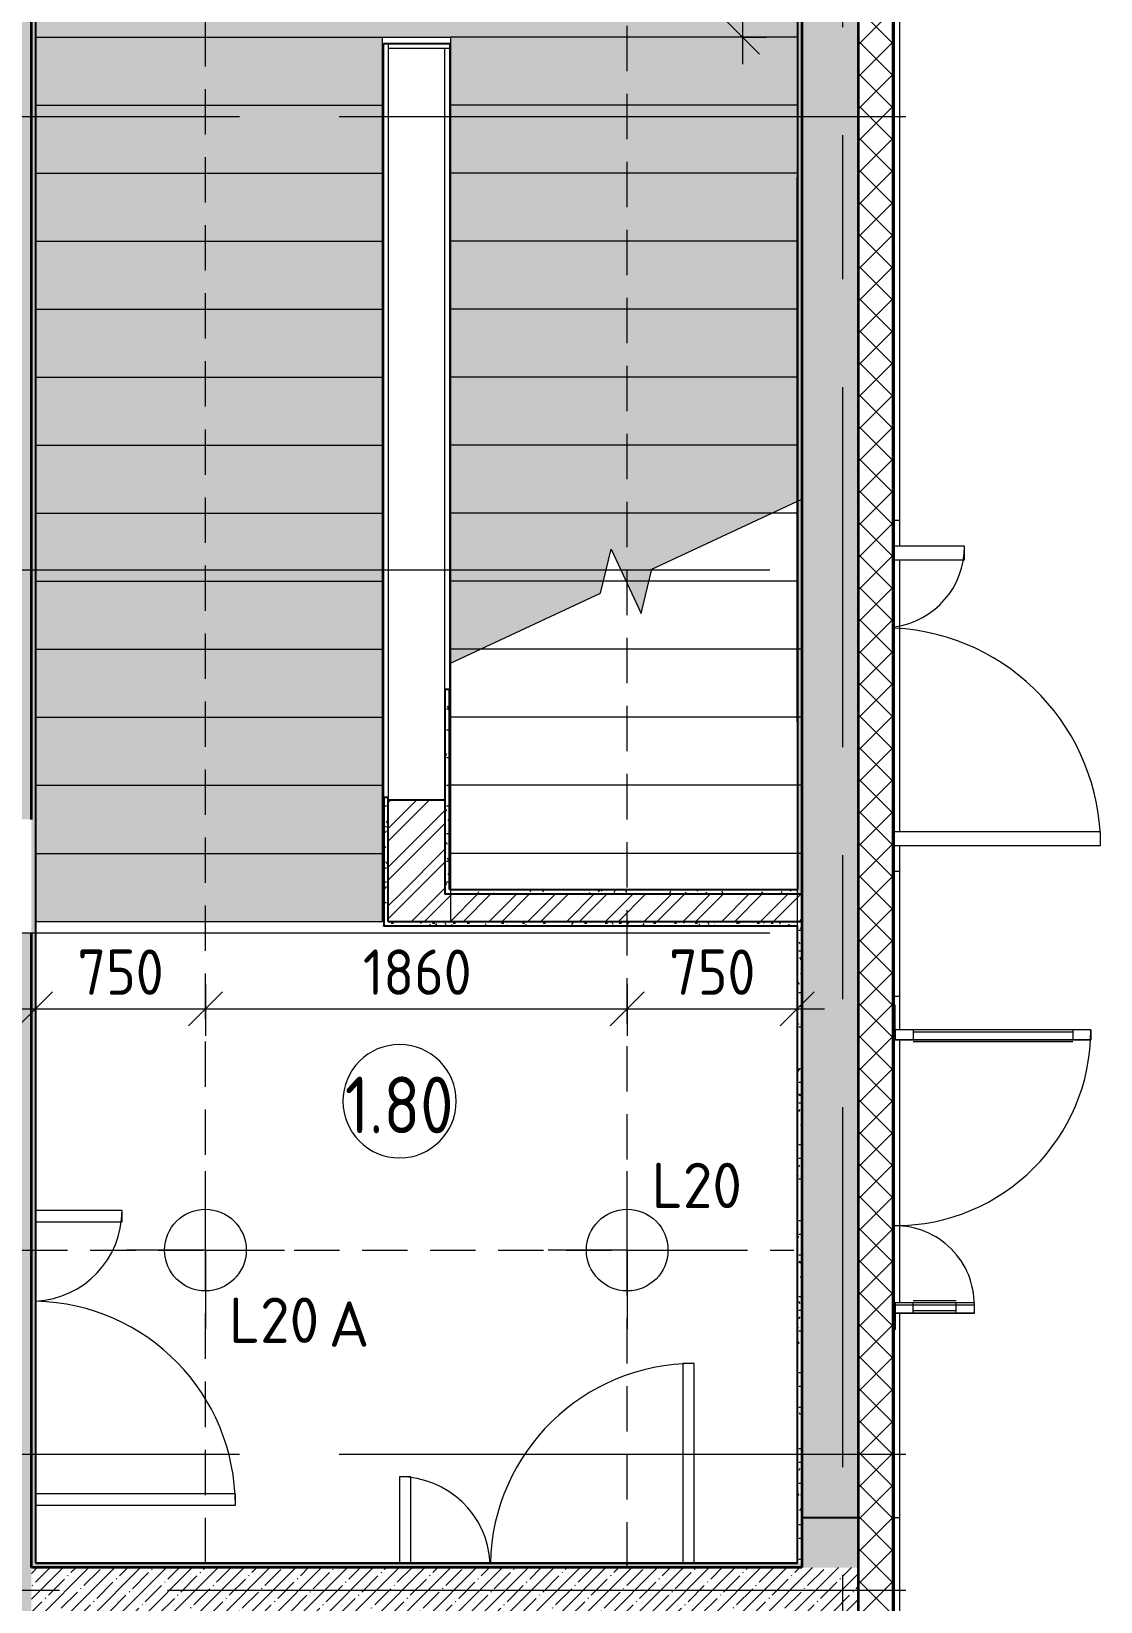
# Model space of a CAD drawing. Header units: millimetres. Extents: x 81425 to 274970, y -8553 to 29000.
# Drawn here: x 121430 to 126148, y 10450 to 17375 of the extents above; entities that cross this region are included whole.
import ezdxf

# ---------------------------------------------------------------- set-up
doc = ezdxf.new("R2010")
doc.units = ezdxf.units.MM
doc.linetypes.add('ADSK_Штрих_ш2 п1', pattern=[300, 200, -100])
doc.linetypes.add('Осевая', pattern=[3175, 635, -476.25, 1587.5, -476.25])
for name, color, linetype, lineweight in [('A-ANNO-DIMS', 7, 'Continuous', 9), ('A-ANNO-DIMS-100', 7, 'Continuous', 9), ('A-ANNO-NOTE', 7, 'Continuous', 9), ('A-AREA-IDEN', 7, 'Continuous', 9), ('A-DETL-2', 7, 'ADSK_Штрих_ш2 п1', 9), ('A-DETL-GENF', 7, 'Continuous', 9), ('A-DOOR', 7, 'Continuous', 9), ('A-DOOR-1', 7, 'Continuous', 13), ('A-WALL', 7, 'Continuous', 9), ('E-LITE-EQPM-IDEN', 7, 'Continuous', 9), ('I-WALL', 7, 'Continuous', 9), ('S-STRS-2', 7, 'Continuous', 9), ('S-STRS-MBND', 7, 'Continuous', 9), ('Оси', 7, 'Continuous', 9), ('Оси-2', 7, 'Осевая', 9)]:
    doc.layers.add(name, color=color, linetype=linetype, lineweight=lineweight)
for name, color, linetype, lineweight, true_color in [('A-WALL-1', 7, 'Continuous', 35, 0x3c3c3c), ('A-WALL-2', 7, 'Continuous', 25, 0x3c3c3c), ('A-WALL-FNSH-1', 7, 'Continuous', 9, 0x3c3c3c), ('A-WALL-FNSH-2', 7, 'Continuous', 13, 0x3c3c3c), ('G-ANNO-TEXT-1', 1, 'Continuous', 9, 0xff0000)]:
    doc.layers.add(name, color=color, linetype=linetype, lineweight=lineweight, true_color=true_color)
doc.layers.add('S-STRS-1', color=7, linetype='Continuous', lineweight=13, transparency=1)
doc.styles.add('GOST Common', font='GOST_Common.ttf', dxfattribs={"height": 200})
doc.styles.add('GOST Common_1', font='GOST_Common.ttf', dxfattribs={"width": 0.9, "height": 250})
doc.styles.add('ISOCPEUR_1', font='isocpeur.ttf', dxfattribs={"height": 200})
doc.styles.add('ISOCPEUR_2', font='isocpeur.ttf', dxfattribs={"width": 0.9, "height": 200})
doc.dimstyles.new('ISO-2_0_0_9К_Средний_округл2', dxfattribs={"dimscale": 304.8, "dimtxt": 199.196235, "dimasz": 0.492126, "dimexe": 0.393701, "dimexo": 0, "dimgap": 0, "dimtad": 1, "dimdec": 0, "dimrnd": 10, "dimzin": 0, "dimdsep": 46, "dimtxsty": 'ISOCPEUR_2', "dimblk1": 'OBLIQUE', "dimblk2": 'OBLIQUE', "dimsah": 1, "dimcen": 0.09, "dimdle": 0.393701, "dimazin": 0, "dimtfac": 1, "dimtdec": 4, "dimtix": 1, "dimtmove": 0, "dimatfit": 3, "dimfxl": 1, "dimtvp": 1, "dimtolj": 1, "dimtzin": 0, "dimarcsym": 2})
pattern_1 = [(45, (0, 0), (-57.024626, 57.024626), []), (45, (57.025, 0), (-57.024626, 57.024626), [100.806, -20.161, 3.353, -16.808])]
pattern_2 = [(45, (0, 0), (-85.53659, 85.53659), []), (45, (57.02, 0), (-85.53659, 85.53659), [])]
pattern_3 = [(0, (0, 0), (121.92, 30.48), [10.058, -81.382, 10.058, -81.382, -487.68]), (0, (0, 0), (121.92, 30.48), [-182.88, 10.058, -172.822, 10.058, -81.382, -213.36]), (0, (0, 0), (121.92, 30.48), [-457.2, 10.058, -50.902, 10.058, -142.342]), (120, (45.72, 15.24), (-87.356454, 90.345817), [10.058, -81.382, 10.058, -81.382, -487.68]), (120, (45.72, 15.24), (-87.356454, 90.345817), [-182.88, 10.058, -172.822, 10.058, -81.382, -213.36]), (120, (45.72, 15.24), (-87.356454, 90.345817), [-457.2, 10.058, -50.902, 10.058, -142.342]), (240, (60.96, 76.2), (-34.563546, -120.825817), [10.058, -81.382, 10.058, -81.382, -487.68]), (240, (60.96, 76.2), (-34.563546, -120.825817), [-182.88, 10.058, -172.822, 10.058, -81.382, -213.36]), (240, (60.96, 76.2), (-34.563546, -120.825817), [-457.2, 10.058, -50.902, 10.058, -142.342])]

# ---------------------------------------------------------------- blocks, each defined once
blk = doc.blocks.new('110_Дверь_СКБ_2Ст - Д-5_п_ Из игровой в коридор-32679362-План расстановки осветительного оборудования 1 этажа в осях 23-33')
at = {"layer": 'A-DOOR'}
for centre, radius, start, end in [((662.5, 110), 900, 90, 178.72242), ((-637.5, 110), 400, 2.88328, 90)]:
    blk.add_arc(centre, radius, start, end, dxfattribs=at)
at = {"layer": 'A-DOOR-1'}
for p, q in [((662.5, 1010), (612.5, 1010)), ((612.5, 1010), (612.5, 130)), ((662.5, 130), (662.5, 1010)), ((-637.5, 510), (-637.5, 130)), ((-587.5, 510), (-637.5, 510)), ((-587.5, 130), (-587.5, 510))]:
    blk.add_line(p, q, dxfattribs=at)
blk = doc.blocks.new('110_Дверь_СКБ_2Ст - Д-1_л_Лестничная клетка EIS60 2-32142534-План расстановки осветительного оборудования 1 этажа в осях 23-33')
at = {"layer": 'A-DOOR'}
for centre, radius, start, end in [((662.5, 110), 900, 90, 178.72242), ((-637.5, 110), 400, 2.88328, 90)]:
    blk.add_arc(centre, radius, start, end, dxfattribs=at)
at = {"layer": 'A-DOOR-1'}
for p, q in [((662.5, 1010), (612.5, 1010)), ((612.5, 1010), (612.5, 130)), ((662.5, 130), (662.5, 1010)), ((-637.5, 510), (-637.5, 130)), ((-587.5, 510), (-637.5, 510)), ((-587.5, 130), (-587.5, 510))]:
    blk.add_line(p, q, dxfattribs=at)
blk = doc.blocks.new('110_Дверь_СКБ_2Ст_Наружная - ДН-3_1_л__ Двухстворчатая 1200 х2900 из подвала EI30-23667726-План расстановки осветительного оборудования 1 этажа в осях 23-33')
at = {"layer": 'A-DOOR'}
for centre, radius, start, end in [((679.5, 29), 960, 90, 177.00731), ((-640.5, 29), 360, 8.02493, 90)]:
    blk.add_arc(centre, radius, start, end, dxfattribs=at)
at = {"layer": 'A-DOOR-1'}
for p, q in [((679.5, 989), (619.5, 989)), ((619.5, 989), (619.5, 79)), ((679.5, 79), (679.5, 989)), ((-640.5, 389), (-640.5, 79)), ((-580.5, 389), (-640.5, 389)), ((-580.5, 79), (-580.5, 389))]:
    blk.add_line(p, q, dxfattribs=at)
blk = doc.blocks.new('Дверь_Витражная_СКБ_2Ст - ВН-6-31912847-План расстановки осветительного оборудования 1 этажа в осях 23-33')
at = {"layer": 'A-DETL-GENF'}
for p, q in [((-715, -20), (-715, -17)), ((-715, -17), (-715, -20)), ((-607, -20), (-715, -20)), ((-715, -20), (-607, -20)), ((-598, -20), (-643, -20)), ((-643, -370), (-643, -20)), ((-598, -20), (-643, -20)), ((-643, -20), (-643, -370)), ((-607, -17), (-607, -20)), ((-607, -20), (-607, -17)), ((-598, -370), (-598, -20)), ((-598, -370), (-598, -20)), ((562, -20), (607, -20)), ((562, -884), (562, -20)), ((562, -20), (562, -884)), ((607, -20), (562, -20)), ((607, -17), (607, -20)), ((607, -17), (607, -20)), ((607, -884), (607, -20)), ((607, -884), (607, -20)), ((607, -20), (715, -20)), ((607, -20), (715, -20)), ((715, -20), (715, -17)), ((715, -20), (715, -17)), ((-643, -100), (-598, -100)), ((-633, -290), (-633, -100)), ((-589, -290), (-589, -100)), ((553, -804), (553, -100)), ((607, -100), (562, -100)), ((597, -804), (597, -100)), ((-643, -290), (-598, -290)), ((-643, -370), (-598, -370)), ((-643, -370), (-598, -370)), ((607, -804), (562, -804)), ((607, -884), (562, -884)), ((562, -884), (607, -884))]:
    blk.add_line(p, q, dxfattribs=at)
at = {"layer": 'A-DOOR'}
for p, q in [((-607, -370), (-607, -20)), ((607, -884), (607, -20))]:
    blk.add_line(p, q, dxfattribs=at)
for centre, radius, start, end in [((-607, -20), 350, 270, 0), ((607, -20), 864, 180, 270)]:
    blk.add_arc(centre, radius, start, end, dxfattribs=at)
blk = doc.blocks.new('Марка_Помещения - Номер-25198446-План расстановки осветительного оборудования 1 этажа в осях 23-33')
at = {"layer": 'A-AREA-IDEN'}
for start, end in [(360, 180), (180, 360)]:
    blk.add_arc((0, 0), 2.5, start, end, dxfattribs=at)
blk = doc.blocks.new('DIMBLOCK155-План расстановки осветительного оборудования 1 этажа в осях 23-33')
at = {"layer": 'A-ANNO-DIMS-100'}
for p, q in [((121448, 13170.9), (121448, 12944.8)), ((121448, 13064.8), (121448, 13170.9)), ((122198, 13170.9), (122198, 12944.8)), ((122198, 13064.8), (122198, 13170.9)), ((121328, 13064.8), (122198, 13064.8))]:
    blk.add_line(p, q, dxfattribs=at)
at = {"layer": 'A-ANNO-DIMS-100', "lineweight": 20}
for p, q in [((121448, 13064.8), (121523, 13139.8)), ((122198, 13064.8), (122273, 13139.8)), ((121448, 13064.8), (121373, 12989.8)), ((122198, 13064.8), (122123, 12989.8))]:
    blk.add_line(p, q, dxfattribs=at)
at = {"layer": 'A-ANNO-DIMS-100', "color": 0, "insert": (121633.4, 13326.1), "char_height": 200, "width": 455.087, "attachment_point": 1, "line_spacing_factor": 1.149209, "style": 'ISOCPEUR_2'}
blk.add_mtext('750', dxfattribs=at)
blk = doc.blocks.new('_Oblique')
at = {"color": 0, "linetype": 'ByBlock', "lineweight": -2}
blk.add_line((-0.5, -0.5), (0.5, 0.5), dxfattribs=at)
blk = doc.blocks.new('DIMBLOCK156-План расстановки осветительного оборудования 1 этажа в осях 23-33')
at = {"layer": 'A-ANNO-DIMS-100'}
for p, q in [((122198, 13170.9), (122198, 12944.8)), ((122198, 13064.8), (122198, 13170.9)), ((124059, 13170.9), (124059, 12944.8)), ((124059, 13064.8), (124059, 13170.9)), ((122198, 13064.8), (124059, 13064.8))]:
    blk.add_line(p, q, dxfattribs=at)
at = {"layer": 'A-ANNO-DIMS-100', "lineweight": 20}
for p, q in [((122198, 13064.8), (122273, 13139.8)), ((124059, 13064.8), (124134, 13139.8)), ((122198, 13064.8), (122123, 12989.8)), ((124059, 13064.8), (123984, 12989.8))]:
    blk.add_line(p, q, dxfattribs=at)
at = {"layer": 'A-ANNO-DIMS-100', "color": 0, "insert": (122892.9, 13326.1), "char_height": 200, "width": 565.411, "attachment_point": 1, "line_spacing_factor": 1.149209, "style": 'ISOCPEUR_2'}
blk.add_mtext('1860', dxfattribs=at)
blk = doc.blocks.new('DIMBLOCK157-План расстановки осветительного оборудования 1 этажа в осях 23-33')
at = {"layer": 'A-ANNO-DIMS-100'}
for p, q in [((124059, 13170.9), (124059, 12944.8)), ((124059, 13064.8), (124059, 13170.9)), ((124809, 13170.9), (124809, 12944.8)), ((124809, 13064.8), (124809, 13170.9)), ((124059, 13064.8), (124929, 13064.8))]:
    blk.add_line(p, q, dxfattribs=at)
at = {"layer": 'A-ANNO-DIMS-100', "lineweight": 20}
for p, q in [((124059, 13064.8), (124134, 13139.8)), ((124809, 13064.8), (124884, 13139.8)), ((124059, 13064.8), (123984, 12989.8)), ((124809, 13064.8), (124734, 12989.8))]:
    blk.add_line(p, q, dxfattribs=at)
at = {"layer": 'A-ANNO-DIMS-100', "color": 0, "insert": (124244.4, 13326.1), "char_height": 200, "width": 455.087, "attachment_point": 1, "line_spacing_factor": 1.149209, "style": 'ISOCPEUR_2'}
blk.add_mtext('750', dxfattribs=at)
blk = doc.blocks.new('DIMBLOCK159-План расстановки осветительного оборудования 1 этажа в осях 23-33')
at = {"layer": 'A-ANNO-DIMS-100', "lineweight": 20}
for p, q in [((124568, 17881.2), (124493, 17956.2)), ((124568, 17881.2), (124643, 17806.2)), ((124568, 17350), (124493, 17425)), ((124568, 17350), (124643, 17275))]:
    blk.add_line(p, q, dxfattribs=at)
at = {"layer": 'A-ANNO-DIMS-100'}
for p, q in [((124674, 17881.2), (124448, 17881.2)), ((124568, 17881.2), (124568, 17230)), ((124568, 17881.2), (124674, 17881.2)), ((124674, 17350), (124448, 17350)), ((124568, 17350), (124674, 17350))]:
    blk.add_line(p, q, dxfattribs=at)
at = {"layer": 'A-ANNO-DIMS-100', "color": 0, "insert": (124306.7, 17443.2), "char_height": 200, "width": 413.715, "attachment_point": 1, "rotation": 90, "line_spacing_factor": 1.149209, "style": 'ISOCPEUR_2'}
blk.add_mtext('1/2', dxfattribs=at)

msp = doc.modelspace()

# ---------------------------------------------------------------- hatches: boundary and pattern name
at = {"layer": 'A-WALL'}
h = msp.add_hatch(dxfattribs=at)
h.set_pattern_fill('FP_4', color=256, style=0, pattern_type=2)
h.set_pattern_definition([(45, (0, 0), (-70.71068, 70.71068), []), (135, (0, 0), (-70.71068, -70.71068), [])])
h.paths.add_polyline_path([(125080, -250), (125230, -250), (125230, 21400), (125080, 21400), (125080, -100)])
at = {"layer": 'I-WALL'}
h = msp.add_hatch(dxfattribs=at)
h.set_pattern_fill('FP_1', color=256, style=0, pattern_type=2)
h.set_pattern_definition(pattern_1)
h.paths.add_polyline_path([(125080, 10600), (125080, 21400), (124830, 21400), (124830, 10600)])
h = msp.add_hatch(dxfattribs=at)
h.set_pattern_fill('FP_38', color=256, style=0, pattern_type=2)
h.set_pattern_definition(pattern_3)
h.paths.add_polyline_path([(124830, 13570), (124830, 18850), (124810, 18850), (124810, 13570)])
h = msp.add_hatch(dxfattribs=at)
h.set_pattern_fill('FP_38', color=256, style=0, pattern_type=2)
h.set_pattern_definition(pattern_3)
h.paths.add_polyline_path([(121450, 10600), (121450, 18830), (121430, 18830), (121430, 10600)])
h = msp.add_hatch(dxfattribs=at)
h.set_pattern_fill('FP_1', color=256, style=0, pattern_type=2)
h.set_pattern_definition(pattern_1)
h.paths.add_polyline_path([(121430, 10380), (121430, 13400), (121210, 13400), (121210, 10380)])
h.paths.add_polyline_path([(121222, 13900), (121430, 13900), (121430, 18600), (121210, 18600), (121210, 13900)])
h = msp.add_hatch(dxfattribs=at)
h.set_pattern_fill('FP_38', color=256, style=0, pattern_type=2)
h.set_pattern_definition(pattern_3)
h.paths.add_polyline_path([(123275, 13570), (123275, 14472), (123255, 14472), (123255, 13570)])
h = msp.add_hatch(dxfattribs=at)
h.set_pattern_fill('FP_38', color=256, style=0, pattern_type=2)
h.set_pattern_definition(pattern_3)
h.paths.add_polyline_path([(123005, 13450), (123005, 13996.1), (122985, 13996.1), (122985, 13450)])
h = msp.add_hatch(dxfattribs=at)
h.set_pattern_fill('FP_16', color=256, style=0, pattern_type=2)
h.set_pattern_definition(pattern_2)
h.paths.add_polyline_path([(123255, 13570), (123255, 13984.2), (123005, 13984.2), (123005, 13570)])
h = msp.add_hatch(dxfattribs=at)
h.set_pattern_fill('FP_38', color=256, style=0, pattern_type=2)
h.set_pattern_definition(pattern_3)
h.paths.add_polyline_path([(124810, 13570), (124810, 13590), (123275, 13590), (123275, 13570), (124445.1, 13570)])
h = msp.add_hatch(dxfattribs=at)
h.set_pattern_fill('FP_16', color=256, style=0, pattern_type=2)
h.set_pattern_definition(pattern_2)
h.paths.add_polyline_path([(124830, 13450), (124830, 13570), (123005, 13570), (123005, 13450), (124445.1, 13450)])
h = msp.add_hatch(dxfattribs=at)
h.set_pattern_fill('FP_38', color=256, style=0, pattern_type=2)
h.set_pattern_definition(pattern_3)
h.paths.add_polyline_path([(124810, 13430), (124810, 13450), (122985, 13450), (122985, 13430), (124445.1, 13430)])
h = msp.add_hatch(dxfattribs=at)
h.set_pattern_fill('FP_38', color=256, style=0, pattern_type=2)
h.set_pattern_definition(pattern_3)
h.paths.add_polyline_path([(124810, 10620), (124830, 10620), (124830, 13450), (124810, 13450), (124810, 10821)])
h = msp.add_hatch(dxfattribs=at)
h.set_pattern_fill('FP_1', color=256, style=0, pattern_type=2)
h.set_pattern_definition(pattern_1)
h.paths.add_polyline_path([(124830, 10380), (125080, 10380), (125080, 10600), (121430, 10600), (121430, 10380), (124778, 10380)])
h = msp.add_hatch(dxfattribs=at)
h.set_pattern_fill('FP_38', color=256, style=0, pattern_type=2)
h.set_pattern_definition(pattern_3)
h.paths.add_polyline_path([(124445.1, 10600), (124830, 10600), (124830, 10620), (121450, 10620), (121450, 10600), (121782.2, 10600)])
at = {"layer": 'S-STRS-1'}
h = msp.add_hatch(color=256, dxfattribs=at)
h.paths.add_polyline_path([(121782.2, 17350), (124810, 17350), (124810, 18412.5), (124530, 18412.5), (124530, 18818), (121450, 18817), (121450, 17350)])
h.paths.add_polyline_path([(124810, 18487.5), (124809, 18830), (124605, 18829), (124605, 18487.5)])
h = msp.add_hatch(color=256, dxfattribs=at)
h.paths.add_polyline_path([(121450, 17350), (124810, 17350), (124810, 18412.5), (121450, 18412.5)])
h.paths.add_polyline_path([(124810, 18487.5), (124809, 18830), (124605, 18829), (124605, 18487.5)])
for points in [[(121450, 17050), (122980, 17050), (122980, 17350), (121450, 17350), (121450, 17270.7)], [(121782.2, 17050), (122980, 17050), (122980, 17350), (121450, 17350), (121450, 17050)], [(124445.1, 17050), (124810, 17050), (124810, 17350), (123280, 17350), (123280, 17050)], [(124445.1, 17050), (124810, 17050), (124810, 17350), (123280, 17350), (123280, 17050)], [(121782.2, 16750), (122980, 16750), (122980, 17050), (121450, 17050), (121450, 16750)], [(122980, 16750), (122980, 17050), (121450, 17050), (121450, 16750), (121782.2, 16750)], [(124445.1, 16750), (124810, 16750), (124810, 17050), (123280, 17050), (123280, 16750)], [(124810, 16750), (124810, 17050), (123280, 17050), (123280, 16750), (124445.1, 16750)], [(122980, 16450), (122980, 16750), (121450, 16750), (121450, 16450), (121782.2, 16450)], [(121782.2, 16450), (122980, 16450), (122980, 16750), (121450, 16750), (121450, 16450)], [(124810, 16450), (124810, 16750), (123280, 16750), (123280, 16450), (124445.1, 16450)], [(124810, 16450), (124810, 16750), (123280, 16750), (123280, 16450), (124445.1, 16450)], [(122980, 16150), (122980, 16450), (121450, 16450), (121450, 16150), (121782.2, 16150)], [(122980, 16150), (122980, 16450), (121450, 16450), (121450, 16150), (121782.2, 16150)], [(124445.1, 16150), (124810, 16150), (124810, 16450), (123280, 16450), (123280, 16150)], [(124810, 16150), (124810, 16450), (123280, 16450), (123280, 16150), (124445.1, 16150)], [(121450, 15850), (122980, 15850), (122980, 16150), (121450, 16150)], [(122980, 15850), (122980, 16150), (121450, 16150), (121450, 15850), (121782.2, 15850)], [(124445.1, 15850), (124810, 15850), (124810, 16150), (123280, 16150), (123280, 15850)], [(124810, 15850), (124810, 16150), (123280, 16150), (123280, 15850), (124445.1, 15850)], [(121782.2, 15550), (122980, 15550), (122980, 15850), (121450, 15850), (121450, 15550)], [(122980, 15550), (122980, 15850), (121450, 15850), (121450, 15550), (121782.2, 15550)], [(124810, 15550), (124810, 15850), (123280, 15850), (123280, 15550), (124698.4, 15550)], [(124698.4, 15550), (124810, 15550), (124810, 15850), (123280, 15850), (123280, 15550), (124445.1, 15550)], [(122980, 15250), (122980, 15550), (121450, 15550), (121450, 15250), (121782.2, 15250)], [(122980, 15250), (122980, 15550), (121450, 15550), (121450, 15250), (121782.2, 15250)], [(123954.6, 15250), (124698.4, 15250), (124810, 15302.1), (124810, 15550), (123280, 15550), (123280, 15250)], [(122980, 14950), (122980, 15250), (121450, 15250), (121450, 14950), (121782.2, 14950)], [(122980, 14950), (122980, 15250), (121450, 15250), (121450, 14950), (121782.2, 14950)], [(123941.7, 14950), (123954.6, 14950), (123989, 15091.6), (124055, 14950), (124155.4, 14950), (124168.3, 15002.8), (124698.4, 15250), (123280, 15250), (123280, 14950), (123411.6, 14950)], [(121450, 14650), (122980, 14650), (122980, 14950), (121450, 14950), (121450, 14834.9)], [(122980, 14650), (122980, 14950), (121450, 14950), (121450, 14650), (121782.2, 14650)], [(121782.2, 14350), (122980, 14350), (122980, 14650), (121450, 14650), (121450, 14350)], [(121782.2, 14350), (122980, 14350), (122980, 14650), (121450, 14650), (121450, 14350)], [(123280, 14588.6), (123411.6, 14650), (123280, 14650)], [(121782.2, 14050), (122980, 14050), (122980, 14350), (121450, 14350), (121450, 14050)], [(122980, 14050), (122980, 14350), (121450, 14350), (121450, 14050), (121782.2, 14050)], [(122980, 13750), (122980, 14050), (121450, 14050), (121450, 13750), (121782.2, 13750)], [(122980, 13750), (122980, 14050), (121450, 14050), (121450, 13750), (121782.2, 13750)], [(121450, 13450), (122980, 13450), (122980, 13750), (121450, 13750), (121450, 13600)]]:
    msp.add_hatch(color=256, dxfattribs=at).paths.add_polyline_path(points)
h = msp.add_hatch(color=256, dxfattribs=at)
h.paths.add_polyline_path([(123280, 14650), (123411.6, 14650), (123941.7, 14897.2), (123954.6, 14950), (123280, 14950), (123280, 14834.9)])
h.paths.add_polyline_path([(124121, 14808.4), (124155.4, 14950), (124055, 14950), (124108.7, 14834.9)])

# ---------------------------------------------------------------- linework, layer by layer
at = {"layer": 'A-ANNO-NOTE'}
for p, q in [((122198, 12000), (122198, 12348.9)), ((124059, 12000), (124059, 12348.9)), ((122198, 12000), (121849.1, 12000)), ((122198, 12000), (122198, 11651.1)), ((122198, 12000), (122546.9, 12000)), ((124059, 12000), (123710.1, 12000)), ((124059, 12000), (124059, 11651.1)), ((124059, 12000), (124407.9, 12000))]:
    msp.add_line(p, q, dxfattribs=at)
for centre in [(122198, 12000), (124059, 12000)]:
    msp.add_circle(centre, 180, dxfattribs=at)
at = {"layer": 'A-DETL-2'}
for p, q in [((124059, 10600), (124059, 18840)), ((122198, 10620), (122198, 18829)), ((100690, 12000), (124794, 12000))]:
    msp.add_line(p, q, dxfattribs=at)
at = {"layer": 'A-WALL'}
for p, q in [((125260, 21580), (125260, 15105)), ((125230, -250), (125230, 21400)), ((125238, 15220), (125260, 15220)), ((125260, 15045), (125260, 13845)), ((125260, 13785), (125260, 12972)), ((125260, 13670), (125238, 13670)), ((125238, 13120), (125260, 13120)), ((125260, 12927), (125260, 11767)), ((125260, 11722), (125260, -280)), ((125260, 10820), (125238, 10820)), ((121451, 10621), (121451, 10620)), ((124809, 10620), (124809, 10621))]:
    msp.add_line(p, q, dxfattribs=at)
at = {"layer": 'A-WALL-1'}
for p, q in [((125080, -100), (125080, 21400)), ((121430, 13900), (121430, 18600)), ((124830, 18412.5), (124830, 10600)), ((121430, 10600), (121430, 13400)), ((124830, 10600), (121430, 10600))]:
    msp.add_line(p, q, dxfattribs=at)
at = {"layer": 'A-WALL-2'}
for p, q in [((121450, 10620), (121450, 18830)), ((124810, 18830), (124810, 13590)), ((123255, 14472), (123255, 13570)), ((123275, 14472), (123255, 14472)), ((123275, 13590), (123275, 14472)), ((123005, 13996.1), (122985, 13996.1)), ((122985, 13996.1), (122985, 13430)), ((123005, 13450), (123005, 13996.1)), ((123255, 13984.2), (123005, 13984.2)), ((123275, 13590), (124810, 13590)), ((124830, 13570), (123255, 13570)), ((123005, 13450), (124830, 13450)), ((122985, 13430), (124810, 13430)), ((124810, 10620), (124810, 13430)), ((121450, 10620), (121451, 10620)), ((124809, 10620), (121451, 10620)), ((121451, 10620), (124810, 10620)), ((124809, 10620), (124810, 10620))]:
    msp.add_line(p, q, dxfattribs=at)
at = {"layer": 'A-WALL-FNSH-1'}
msp.add_line((125238, -258), (125238, 21400), dxfattribs=at)
at = {"layer": 'A-WALL-FNSH-2'}
for p, q in [((125233, -253), (125233, 21400)), ((121451, 10621), (121451, 18829)), ((124809, 18829), (124809, 16730.1)), ((122984, 17321), (122984, 13430)), ((123276, 17321), (122984, 17321)), ((122985, 13429), (122985, 17320)), ((122985, 17320), (123275, 17320)), ((123275, 17320), (123275, 14472)), ((123276, 13590), (123276, 17321)), ((124809, 16730.1), (124810, 16730.1)), ((124810, 14330.7), (124809, 14330.7)), ((124809, 14330.7), (124809, 10621)), ((124810, 13591), (123275, 13591)), ((124810, 13430), (124810, 13590)), ((122984, 13430), (122985, 13430)), ((122985, 13429), (124810, 13429)), ((124810, 10821), (124809, 10821)), ((125080, 10821), (124830, 10821)), ((124830, 10820), (125080, 10820)), ((124809, 10621), (121451, 10621))]:
    msp.add_line(p, q, dxfattribs=at)
at = {"layer": 'I-WALL'}
for p, q in [((121450, 17350), (121451, 17350)), ((121450, 17336), (121451, 17336)), ((122985, 17320), (122985, 17321)), ((123005, 17320), (123005, 13996.1)), ((123275, 17320), (123276, 17320)), ((123276, 17321), (123276, 17321)), ((123275, 17300), (123005, 17300)), ((123255, 14472), (123255, 17300)), ((124809, 14330.7), (124809, 16730.1)), ((121451, 13830.4), (121450, 13830.4)), ((122984, 13429), (122984, 13430)), ((122985, 13429), (122984, 13429)), ((121451, 13150.5), (121450, 13150.5)), ((121451, 13150), (121450, 13150)), ((121450, 12225), (121451, 12225)), ((121451, 10825), (121450, 10825)), ((123005, 10620), (123005, 10621)), ((124405, 10621), (124405, 10620)), ((124799.5, 10620), (124799.5, 10621))]:
    msp.add_line(p, q, dxfattribs=at)
at = {"layer": 'S-STRS-2'}
for p, q in [((121450, 17350), (122980, 17350)), ((121450, 17350), (122980, 17350)), ((121450, 17350), (122980, 17350)), ((121450, 17350), (122980, 17350)), ((122980, 17350), (123280, 17350)), ((122980, 17050), (122980, 17350)), ((122980, 17350), (123280, 17350)), ((122980, 17050), (122980, 17350)), ((124810, 17350), (123280, 17350)), ((123280, 17350), (123280, 17050)), ((124810, 17350), (123280, 17350)), ((124810, 17350), (123280, 17350)), ((123280, 17350), (123280, 17050)), ((124810, 17350), (123280, 17350)), ((121450, 17050), (122980, 17050)), ((121450, 17050), (122980, 17050)), ((121450, 17050), (122980, 17050)), ((121450, 17050), (122980, 17050)), ((122980, 16750), (122980, 17050)), ((122980, 16750), (122980, 17050)), ((123280, 17050), (123280, 16750)), ((124810, 17050), (123280, 17050)), ((124810, 17050), (123280, 17050)), ((123280, 17050), (123280, 16750)), ((124810, 17050), (123280, 17050)), ((124810, 17050), (123280, 17050)), ((121450, 16750), (122980, 16750)), ((121450, 16750), (122980, 16750)), ((121450, 16750), (122980, 16750)), ((121450, 16750), (122980, 16750)), ((122980, 16450), (122980, 16750)), ((122980, 16450), (122980, 16750)), ((123280, 16750), (123280, 16450)), ((124810.2, 16750), (123280, 16750)), ((124810.2, 16750), (123280, 16750)), ((123280, 16750), (123280, 16450)), ((124810.2, 16750), (123280, 16750)), ((124810.2, 16750), (123280, 16750)), ((121450, 16450), (122980, 16450)), ((121450, 16450), (122980, 16450)), ((121450, 16450), (122980, 16450)), ((121450, 16450), (122980, 16450)), ((122980, 16150), (122980, 16450)), ((122980, 16150), (122980, 16450)), ((123280, 16450), (123280, 16150)), ((124810, 16450), (123280, 16450)), ((124810, 16450), (123280, 16450)), ((123280, 16450), (123280, 16150)), ((124810, 16450), (123280, 16450)), ((124810, 16450), (123280, 16450)), ((121450, 16150), (122980, 16150)), ((121450, 16150), (122980, 16150)), ((121450, 16150), (122980, 16150)), ((121450, 16150), (122980, 16150)), ((122980, 15850), (122980, 16150)), ((122980, 15850), (122980, 16150)), ((123280, 16150), (123280, 15850)), ((124810, 16150), (123280, 16150)), ((124810, 16150), (123280, 16150)), ((123280, 16150), (123280, 15850)), ((124810, 16150), (123280, 16150)), ((124810, 16150), (123280, 16150)), ((121450, 15850), (122980, 15850)), ((121450, 15850), (122980, 15850)), ((121450, 15850), (122980, 15850)), ((121450, 15850), (122980, 15850)), ((122980, 15550), (122980, 15850)), ((122980, 15550), (122980, 15850)), ((123280, 15850), (123280, 15550)), ((124810, 15850), (123280, 15850)), ((124810, 15850), (123280, 15850)), ((123280, 15850), (123280, 15550)), ((124810, 15850), (123280, 15850)), ((124810, 15850), (123280, 15850)), ((121450, 15550), (122980, 15550)), ((121450, 15550), (122980, 15550)), ((121450, 15550), (122980, 15550)), ((121450, 15550), (122980, 15550)), ((122980, 15250), (122980, 15550)), ((122980, 15250), (122980, 15550)), ((123280, 15550), (123280, 15250)), ((124810, 15550), (123280, 15550)), ((124810, 15550), (123280, 15550)), ((124810, 15550), (123280, 15550)), ((121450, 15250), (122980, 15250)), ((121450, 15250), (122980, 15250)), ((121450, 15250), (122980, 15250)), ((121450, 15250), (122980, 15250)), ((122980, 14950), (122980, 15250)), ((122980, 14950), (122980, 15250)), ((123280, 15250), (123280, 14950)), ((124698.4, 15250), (123280, 15250)), ((124698.4, 15250), (123280, 15250)), ((121450, 14950), (122980, 14950)), ((121450, 14950), (122980, 14950)), ((121450, 14950), (122980, 14950)), ((121450, 14950), (122980, 14950)), ((122980, 14650), (122980, 14950)), ((122980, 14650), (122980, 14950)), ((123280, 14950), (123280, 14650)), ((123954.6, 14950), (123280, 14950)), ((123954.6, 14950), (123280, 14950)), ((124155.4, 14950), (124055, 14950)), ((124155.4, 14950), (124055, 14950)), ((121450, 14650), (122980, 14650)), ((121450, 14650), (122980, 14650)), ((121450, 14650), (122980, 14650)), ((121450, 14650), (122980, 14650)), ((122980, 14350), (122980, 14650)), ((122980, 14350), (122980, 14650)), ((123280, 14650), (123280, 14588.6)), ((123411.6, 14650), (123280, 14650)), ((123411.6, 14650), (123280, 14650)), ((121450, 14350), (122980, 14350)), ((121450, 14350), (122980, 14350)), ((121450, 14350), (122980, 14350)), ((121450, 14350), (122980, 14350)), ((122980, 14050), (122980, 14350)), ((122980, 14050), (122980, 14350)), ((121450, 14050), (122980, 14050)), ((121450, 14050), (122980, 14050)), ((121450, 14050), (122980, 14050)), ((121450, 14050), (122980, 14050)), ((122980, 13750), (122980, 14050)), ((122980, 13750), (122980, 14050)), ((121450, 13750), (122980, 13750)), ((121450, 13750), (122980, 13750)), ((121450, 13750), (122980, 13750)), ((121450, 13750), (122980, 13750)), ((122980, 13450), (122980, 13750)), ((121450, 13450), (122980, 13450)), ((121450, 13450), (122980, 13450))]:
    msp.add_line(p, q, dxfattribs=at)
at = {"layer": 'S-STRS-MBND'}
for p, q in [((124168.3, 15002.8), (124830, 15311.4)), ((124810, 15250), (124698.4, 15250)), ((124810, 15250), (124698.4, 15250)), ((123941.7, 14897.2), (123989, 15091.6)), ((123989, 15091.6), (124121, 14808.4)), ((124121, 14808.4), (124168.3, 15002.8)), ((123280, 14588.6), (123941.7, 14897.2)), ((124055, 14950), (123954.6, 14950)), ((124055, 14950), (123954.6, 14950)), ((124810, 14950), (124155.4, 14950)), ((124810, 14950), (124155.4, 14950)), ((124830, 14930), (124830, 13450)), ((124830, 14650), (123411.6, 14650)), ((124830, 14650), (123411.6, 14650)), ((123280, 14588.6), (123280, 13450)), ((124830, 14350), (123280, 14350)), ((124830, 14350), (123280, 14350)), ((124830, 14050), (123280, 14050)), ((124830, 14050), (123280, 14050)), ((124830, 13750), (123280, 13750)), ((124830, 13750), (123280, 13750)), ((124830, 13450), (123280, 13450))]:
    msp.add_line(p, q, dxfattribs=at)
at = {"layer": 'Оси'}
for p, q in [((122788, 17000), (125288, 17000)), ((122188, 15000), (124688, 15000)), ((122188, 13400), (124688, 13400)), ((122788, 11100), (125288, 11100)), ((122788, 10500), (125288, 10500))]:
    msp.add_line(p, q, dxfattribs=at)
at = {"layer": 'Оси-2'}
for p, q in [((125010, 406.8), (125010, 19415.1)), ((84724.5, 17000), (122788, 17000)), ((84724.5, 15000), (122188, 15000)), ((84724.5, 13400), (122188, 13400)), ((84724.5, 11100), (122788, 11100)), ((85994.5, 10500), (122788, 10500))]:
    msp.add_line(p, q, dxfattribs=at)

# ---------------------------------------------------------------- block references
at = {"layer": 'A-AREA-IDEN', "xscale": 99.99999999999993, "yscale": 99.99999999999993, "zscale": 99.99999999999993}
msp.add_blockref('Марка_Помещения - Номер-25198446-План расстановки осветительного оборудования 1 этажа в осях 23-33', (123054.8, 12656.8), dxfattribs=at)
at = {"layer": 'A-DOOR'}
for name, p, rotation in [('110_Дверь_СКБ_2Ст_Наружная - ДН-3_1_л__ Двухстворчатая 1200 х2900 из подвала EI30-23667726-План расстановки осветительного оборудования 1 этажа в осях 23-33', (125159, 14464.5), 269.9999999999999), ('Дверь_Витражная_СКБ_2Ст - ВН-6-31912847-План расстановки осветительного оборудования 1 этажа в осях 23-33', (125221, 12365), 89.99999999999957), ('110_Дверь_СКБ_2Ст - Д-1_л_Лестничная клетка EIS60 2-32142534-План расстановки осветительного оборудования 1 этажа в осях 23-33', (121320, 11537.5), 269.9999999999999)]:
    msp.add_blockref(name, p, dxfattribs=dict(at, rotation=rotation))
msp.add_blockref('110_Дверь_СКБ_2Ст - Д-5_п_ Из игровой в коридор-32679362-План расстановки осветительного оборудования 1 этажа в осях 23-33', (123692.5, 10490), dxfattribs=at)

# ---------------------------------------------------------------- texts
at = {"layer": 'A-AREA-IDEN', "insert": (122812.9, 12765.3), "char_height": 250, "width": 606.076, "attachment_point": 1, "style": 'GOST Common_1'}
msp.add_mtext('1.80', dxfattribs=at)
at = {"layer": 'E-LITE-EQPM-IDEN', "char_height": 200, "width": 529.114, "attachment_point": 1, "style": 'GOST Common'}
for insert in [(124167.1, 12385.4), (122301.6, 11791.1)]:
    msp.add_mtext('L20', dxfattribs=dict(at, insert=insert))
at = {"layer": 'G-ANNO-TEXT-1', "insert": (122742, 11773.9), "char_height": 200, "width": 224.472, "attachment_point": 1, "style": 'ISOCPEUR_1'}
msp.add_mtext('\\fISOCPEUR|b0|i0|c204|p34|;А', dxfattribs=at)

# ---------------------------------------------------------------- dimensions: what is measured, and where the dimension line sits
at = {"layer": 'A-ANNO-DIMS'}
dim = msp.add_linear_dim(base=(124568, 17350), p1=(124674, 17881.2), p2=(124674, 17350), angle=90, text='1/2', dimstyle='ISO-2_0_0_9К_Средний_округл2', override={"dimpost": '<>', "dimfxl": 531.25}, dxfattribs=at)
dim.commit()
dim.dimension.update_dxf_attribs({"geometry": 'DIMBLOCK159-План расстановки осветительного оборудования 1 этажа в осях 23-33', "text_midpoint": (124468, 17615.6)})
for base, p1, p2, override, picture, middle in [((122198, 13064.8), (121448, 13170.9), (122198, 13170.9), {"dimpost": '<>', "dimfxl": 750}, 'DIMBLOCK155-План расстановки осветительного оборудования 1 этажа в осях 23-33', (121823, 13164.8)), ((124059, 13064.8), (122198, 13170.9), (124059, 13170.9), {"dimpost": '<>', "dimfxl": 1861.02265}, 'DIMBLOCK156-План расстановки осветительного оборудования 1 этажа в осях 23-33', (123128.5, 13164.8)), ((124809, 13064.8), (124059, 13170.9), (124809, 13170.9), {"dimpost": '<>', "dimfxl": 750}, 'DIMBLOCK157-План расстановки осветительного оборудования 1 этажа в осях 23-33', (124434, 13164.8))]:
    dim = msp.add_linear_dim(base=base, p1=p1, p2=p2, dimstyle='ISO-2_0_0_9К_Средний_округл2', override=override, dxfattribs=at)
    dim.commit()
    dim.dimension.update_dxf_attribs({"geometry": picture, "text_midpoint": middle})

doc.saveas('drawing.dxf')
